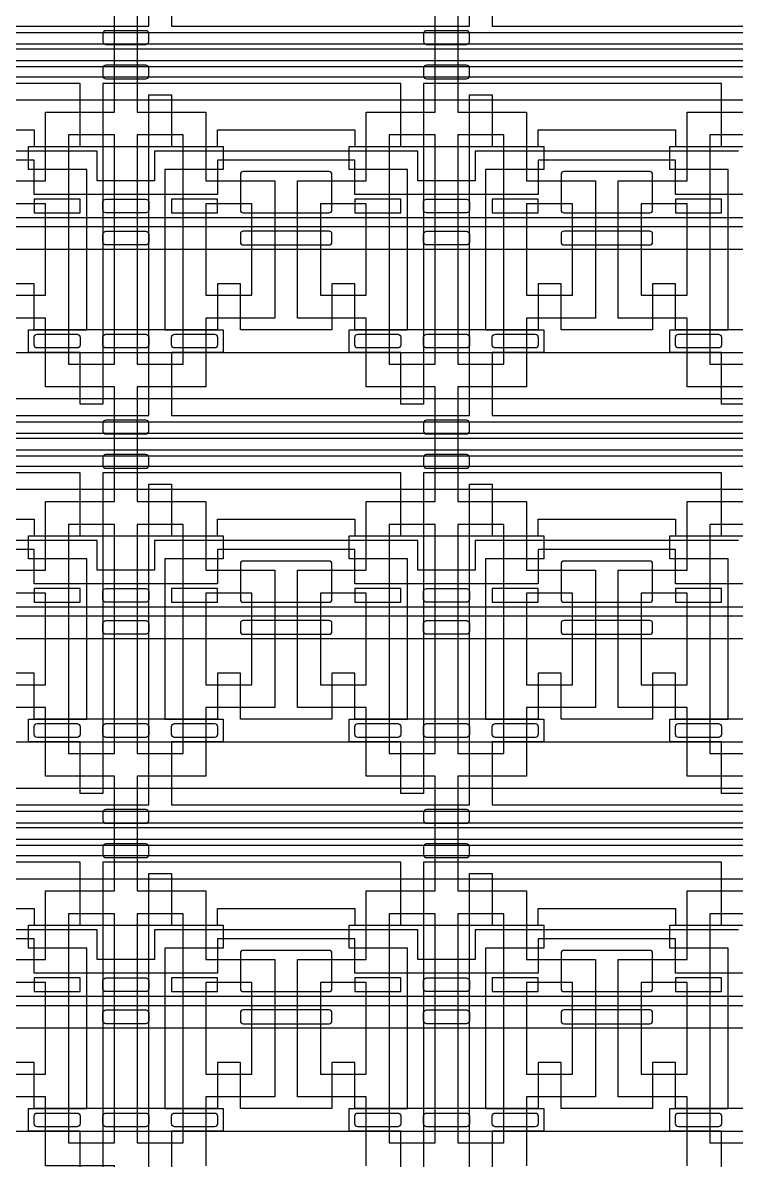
# Model space of a CAD drawing. Extents: x 0 to 194465, y -118660 to 40475.
# Drawn here: x 35762 to 38877, y 13247 to 18213 of the extents above; entities that cross this region are included whole.
import ezdxf

# ---------------------------------------------------------------- set-up
doc = ezdxf.new("R2010")
doc.units = 13
for name, color, linetype in [('Control 1 - Push up', 6, 'Continuous'), ('Control 2 - Push down', 1, 'Continuous'), ('Flow', 5, 'Continuous')]:
    doc.layers.add(name, color=color, linetype=linetype)

msp = doc.modelspace()

# ---------------------------------------------------------------- linework, layer by layer
at = {"layer": 'Control 1 - Push up'}
for points in [[(18462.498876, 16773.1072), (41962.498876, 16773.1072), (41962.498876, 18270.606938), (18462.498876, 18270.606938)], [(18362.498876, 18170.606938), (41862.498876, 18170.606938)], [(18262.498876, 18120.606938), (41762.498876, 18120.606938), (41762.498876, 17223.1072), (18262.498876, 17223.1072)], [(18162.498876, 17323.106938), (41662.498876, 17323.1072), (41662.498876, 18020.606938), (18162.498876, 18020.606938)], [(18062.498876, 17363.106939), (41562.498876, 17363.107199), (41562.498876, 17976.067922), (18062.498876, 17976.067922)], [(17962.498876, 17876.067922), (41462.498876, 17876.067922), (41462.498876, 17463.1072), (40912.498876, 17463.1072), (40912.498876, 17613.1072), (40812.498876, 17613.1072), (40812.498876, 17463.1072), (40012.498876, 17463.1072), (40012.498876, 17613.1072), (39412.498876, 17613.1072), (39412.498876, 17463.1072), (38612.498876, 17463.1072), (38612.498876, 17613.1072), (38012.498876, 17613.1072), (38012.498876, 17463.1072), (37212.498876, 17463.1072), (37212.498876, 17613.1072), (36612.498876, 17613.1072), (36612.498876, 17463.1072), (35812.498876, 17463.1072), (35812.498876, 17613.1072), (35212.498876, 17613.1072)], [(35212.498876, 17746.1072), (35812.498876, 17746.1072), (35812.498876, 17673.1072), (36612.498876, 17673.1072), (36612.498876, 17746.1072), (37212.498876, 17746.1072), (37212.498876, 17673.1072), (38012.498876, 17673.1072), (38012.498876, 17746.1072), (38612.498876, 17746.1072), (38612.498876, 17673.1072), (39412.498876, 17673.1072)], [(38887.498876, 17653.1072), (37737.498876, 17653.1072), (37737.498876, 17523.1072), (37487.498876, 17523.1072), (37487.498876, 17653.1072), (36337.498876, 17653.1072), (36337.498876, 17523.1072), (36087.498876, 17523.1072), (36087.498876, 17653.1072), (34937.498876, 17653.1072)], [(39412.498876, 16873.1072), (38612.498876, 16873.1072), (38612.498876, 17073.1072), (38512.498876, 17073.1072), (38512.498876, 16873.1072), (38112.498876, 16873.1072), (38112.498876, 17073.1072), (38012.498876, 17073.1072), (38012.498876, 16873.1072), (37212.498876, 16873.1072), (37212.498876, 17073.1072), (37112.498876, 17073.1072), (37112.498876, 16873.1072), (36712.498876, 16873.1072), (36712.498876, 17073.1072), (36612.498876, 17073.1072), (36612.498876, 16873.1072), (35812.498876, 16873.1072), (35812.498876, 17073.1072), (35712.498876, 17073.1072)], [(18462.498876, 15073.1072), (41962.498876, 15073.1072), (41962.498876, 16570.606938), (18462.498876, 16570.606938)], [(18362.498876, 16470.606938), (41862.498876, 16470.606938)], [(18262.498876, 16420.606938), (41762.498876, 16420.606938), (41762.498876, 15523.1072), (18262.498876, 15523.1072)], [(18162.498876, 15623.106938), (41662.498876, 15623.1072), (41662.498876, 16320.606938), (18162.498876, 16320.606938)], [(18062.498876, 15663.106939), (41562.498876, 15663.107199), (41562.498876, 16276.067922), (18062.498876, 16276.067922)], [(17962.498876, 16176.067922), (41462.498876, 16176.067922), (41462.498876, 15763.1072), (40912.498876, 15763.1072), (40912.498876, 15913.1072), (40812.498876, 15913.1072), (40812.498876, 15763.1072), (40012.498876, 15763.1072), (40012.498876, 15913.1072), (39412.498876, 15913.1072), (39412.498876, 15763.1072), (38612.498876, 15763.1072), (38612.498876, 15913.1072), (38012.498876, 15913.1072), (38012.498876, 15763.1072), (37212.498876, 15763.1072), (37212.498876, 15913.1072), (36612.498876, 15913.1072), (36612.498876, 15763.1072), (35812.498876, 15763.1072), (35812.498876, 15913.1072), (35212.498876, 15913.1072)], [(35212.498876, 16046.1072), (35812.498876, 16046.1072), (35812.498876, 15973.1072), (36612.498876, 15973.1072), (36612.498876, 16046.1072), (37212.498876, 16046.1072), (37212.498876, 15973.1072), (38012.498876, 15973.1072), (38012.498876, 16046.1072), (38612.498876, 16046.1072), (38612.498876, 15973.1072), (39412.498876, 15973.1072)], [(38887.498876, 15953.1072), (37737.498876, 15953.1072), (37737.498876, 15823.1072), (37487.498876, 15823.1072), (37487.498876, 15953.1072), (36337.498876, 15953.1072), (36337.498876, 15823.1072), (36087.498876, 15823.1072), (36087.498876, 15953.1072), (34937.498876, 15953.1072)], [(39412.498876, 15173.1072), (38612.498876, 15173.1072), (38612.498876, 15373.1072), (38512.498876, 15373.1072), (38512.498876, 15173.1072), (38112.498876, 15173.1072), (38112.498876, 15373.1072), (38012.498876, 15373.1072), (38012.498876, 15173.1072), (37212.498876, 15173.1072), (37212.498876, 15373.1072), (37112.498876, 15373.1072), (37112.498876, 15173.1072), (36712.498876, 15173.1072), (36712.498876, 15373.1072), (36612.498876, 15373.1072), (36612.498876, 15173.1072), (35812.498876, 15173.1072), (35812.498876, 15373.1072), (35712.498876, 15373.1072)], [(18462.498876, 13373.1072), (41962.498876, 13373.1072), (41962.498876, 14870.606938), (18462.498876, 14870.606938)], [(18362.498876, 14770.606938), (41862.498876, 14770.606938)], [(18262.498876, 14720.606938), (41762.498876, 14720.606938), (41762.498876, 13823.1072), (18262.498876, 13823.1072)], [(18162.498876, 13923.106938), (41662.498876, 13923.1072), (41662.498876, 14620.606938), (18162.498876, 14620.606938)], [(18062.498876, 13963.106939), (41562.498876, 13963.107199), (41562.498876, 14576.067922), (18062.498876, 14576.067922)], [(17962.498876, 14476.067922), (41462.498876, 14476.067922), (41462.498876, 14063.1072), (40912.498876, 14063.1072), (40912.498876, 14213.1072), (40812.498876, 14213.1072), (40812.498876, 14063.1072), (40012.498876, 14063.1072), (40012.498876, 14213.1072), (39412.498876, 14213.1072), (39412.498876, 14063.1072), (38612.498876, 14063.1072), (38612.498876, 14213.1072), (38012.498876, 14213.1072), (38012.498876, 14063.1072), (37212.498876, 14063.1072), (37212.498876, 14213.1072), (36612.498876, 14213.1072), (36612.498876, 14063.1072), (35812.498876, 14063.1072), (35812.498876, 14213.1072), (35212.498876, 14213.1072)], [(35212.498876, 14346.1072), (35812.498876, 14346.1072), (35812.498876, 14273.1072), (36612.498876, 14273.1072), (36612.498876, 14346.1072), (37212.498876, 14346.1072), (37212.498876, 14273.1072), (38012.498876, 14273.1072), (38012.498876, 14346.1072), (38612.498876, 14346.1072), (38612.498876, 14273.1072), (39412.498876, 14273.1072)], [(38887.498876, 14253.1072), (37737.498876, 14253.1072), (37737.498876, 14123.1072), (37487.498876, 14123.1072), (37487.498876, 14253.1072), (36337.498876, 14253.1072), (36337.498876, 14123.1072), (36087.498876, 14123.1072), (36087.498876, 14253.1072), (34937.498876, 14253.1072)], [(39412.498876, 13473.1072), (38612.498876, 13473.1072), (38612.498876, 13673.1072), (38512.498876, 13673.1072), (38512.498876, 13473.1072), (38112.498876, 13473.1072), (38112.498876, 13673.1072), (38012.498876, 13673.1072), (38012.498876, 13473.1072), (37212.498876, 13473.1072), (37212.498876, 13673.1072), (37112.498876, 13673.1072), (37112.498876, 13473.1072), (36712.498876, 13473.1072), (36712.498876, 13673.1072), (36612.498876, 13673.1072), (36612.498876, 13473.1072), (35812.498876, 13473.1072), (35812.498876, 13673.1072), (35712.498876, 13673.1072)]]:
    msp.add_lwpolyline(points, dxfattribs=at)
for points in [[(37112.498876, 17550.6072, 0.414214), (37099.998876, 17563.1072), (36724.998876, 17563.1072, 0.414214), (36712.498876, 17550.6072), (36712.498876, 17395.6072, 0.414214), (36724.998876, 17383.1072), (37099.998876, 17383.1072, 0.414214), (37112.498876, 17395.6072)], [(38512.498876, 17550.6072, 0.414214), (38499.998876, 17563.1072), (38124.998876, 17563.1072, 0.414214), (38112.498876, 17550.6072), (38112.498876, 17395.6072, 0.414214), (38124.998876, 17383.1072), (38499.998876, 17383.1072, 0.414214), (38512.498876, 17395.6072)], [(36124.998876, 17383.1072, -0.414214), (36112.498876, 17395.6072), (36112.498876, 17430.6072, -0.414214), (36124.998876, 17443.1072), (36299.998876, 17443.1072, -0.414214), (36312.498876, 17430.6072), (36312.498876, 17395.6072, -0.414214), (36299.998876, 17383.1072)], [(37524.998876, 17383.1072, -0.414214), (37512.498876, 17395.6072), (37512.498876, 17430.6072, -0.414214), (37524.998876, 17443.1072), (37699.998876, 17443.1072, -0.414214), (37712.498876, 17430.6072), (37712.498876, 17395.6072, -0.414214), (37699.998876, 17383.1072)], [(36124.998876, 17243.1072, -0.414214), (36112.498876, 17255.6072), (36112.498876, 17290.6072, -0.414214), (36124.998876, 17303.1072), (36299.998876, 17303.1072, -0.414214), (36312.498876, 17290.6072), (36312.498876, 17255.6072, -0.414214), (36299.998876, 17243.1072)], [(36724.998876, 17243.1072), (37099.998876, 17243.1072, 0.414214), (37112.498876, 17255.6072), (37112.498876, 17290.6072, 0.414214), (37099.998876, 17303.1072), (36724.998876, 17303.1072, 0.414214), (36712.498876, 17290.6072), (36712.498876, 17255.6072, 0.414214)], [(37524.998876, 17243.1072, -0.414214), (37512.498876, 17255.6072), (37512.498876, 17290.6072, -0.414214), (37524.998876, 17303.1072), (37699.998876, 17303.1072, -0.414214), (37712.498876, 17290.6072), (37712.498876, 17255.6072, -0.414214), (37699.998876, 17243.1072)], [(38124.998876, 17243.1072), (38499.998876, 17243.1072, 0.414214), (38512.498876, 17255.6072), (38512.498876, 17290.6072, 0.414214), (38499.998876, 17303.1072), (38124.998876, 17303.1072, 0.414214), (38112.498876, 17290.6072), (38112.498876, 17255.6072, 0.414214)], [(35824.998876, 16793.1072, -0.414214), (35812.498876, 16805.6072), (35812.498876, 16840.6072, -0.414214), (35824.998876, 16853.1072), (35999.998876, 16853.1072, -0.414214), (36012.498876, 16840.6072), (36012.498876, 16805.6072, -0.414214), (35999.998876, 16793.1072)], [(36124.998876, 16793.1072, -0.414214), (36112.498876, 16805.6072), (36112.498876, 16840.6072, -0.414214), (36124.998876, 16853.1072), (36299.998876, 16853.1072, -0.414214), (36312.498876, 16840.6072), (36312.498876, 16805.6072, -0.414214), (36299.998876, 16793.1072)], [(36424.998876, 16793.1072, -0.414214), (36412.498876, 16805.6072), (36412.498876, 16840.6072, -0.414214), (36424.998876, 16853.1072), (36599.998876, 16853.1072, -0.414214), (36612.498876, 16840.6072), (36612.498876, 16805.6072, -0.414214), (36599.998876, 16793.1072)], [(37224.998876, 16793.1072, -0.414214), (37212.498876, 16805.6072), (37212.498876, 16840.6072, -0.414214), (37224.998876, 16853.1072), (37399.998876, 16853.1072, -0.414214), (37412.498876, 16840.6072), (37412.498876, 16805.6072, -0.414214), (37399.998876, 16793.1072)], [(37524.998876, 16793.1072, -0.414214), (37512.498876, 16805.6072), (37512.498876, 16840.6072, -0.414214), (37524.998876, 16853.1072), (37699.998876, 16853.1072, -0.414214), (37712.498876, 16840.6072), (37712.498876, 16805.6072, -0.414214), (37699.998876, 16793.1072)], [(37824.998876, 16793.1072, -0.414214), (37812.498876, 16805.6072), (37812.498876, 16840.6072, -0.414214), (37824.998876, 16853.1072), (37999.998876, 16853.1072, -0.414214), (38012.498876, 16840.6072), (38012.498876, 16805.6072, -0.414214), (37999.998876, 16793.1072)], [(38624.998876, 16793.1072, -0.414214), (38612.498876, 16805.6072), (38612.498876, 16840.6072, -0.414214), (38624.998876, 16853.1072), (38799.998876, 16853.1072, -0.414214), (38812.498876, 16840.6072), (38812.498876, 16805.6072, -0.414214), (38799.998876, 16793.1072)], [(37112.498876, 15850.6072, 0.414214), (37099.998876, 15863.1072), (36724.998876, 15863.1072, 0.414214), (36712.498876, 15850.6072), (36712.498876, 15695.6072, 0.414214), (36724.998876, 15683.1072), (37099.998876, 15683.1072, 0.414214), (37112.498876, 15695.6072)], [(38512.498876, 15850.6072, 0.414214), (38499.998876, 15863.1072), (38124.998876, 15863.1072, 0.414214), (38112.498876, 15850.6072), (38112.498876, 15695.6072, 0.414214), (38124.998876, 15683.1072), (38499.998876, 15683.1072, 0.414214), (38512.498876, 15695.6072)], [(36124.998876, 15683.1072, -0.414214), (36112.498876, 15695.6072), (36112.498876, 15730.6072, -0.414214), (36124.998876, 15743.1072), (36299.998876, 15743.1072, -0.414214), (36312.498876, 15730.6072), (36312.498876, 15695.6072, -0.414214), (36299.998876, 15683.1072)], [(37524.998876, 15683.1072, -0.414214), (37512.498876, 15695.6072), (37512.498876, 15730.6072, -0.414214), (37524.998876, 15743.1072), (37699.998876, 15743.1072, -0.414214), (37712.498876, 15730.6072), (37712.498876, 15695.6072, -0.414214), (37699.998876, 15683.1072)], [(36124.998876, 15543.1072, -0.414214), (36112.498876, 15555.6072), (36112.498876, 15590.6072, -0.414214), (36124.998876, 15603.1072), (36299.998876, 15603.1072, -0.414214), (36312.498876, 15590.6072), (36312.498876, 15555.6072, -0.414214), (36299.998876, 15543.1072)], [(36724.998876, 15543.1072), (37099.998876, 15543.1072, 0.414214), (37112.498876, 15555.6072), (37112.498876, 15590.6072, 0.414214), (37099.998876, 15603.1072), (36724.998876, 15603.1072, 0.414214), (36712.498876, 15590.6072), (36712.498876, 15555.6072, 0.414214)], [(37524.998876, 15543.1072, -0.414214), (37512.498876, 15555.6072), (37512.498876, 15590.6072, -0.414214), (37524.998876, 15603.1072), (37699.998876, 15603.1072, -0.414214), (37712.498876, 15590.6072), (37712.498876, 15555.6072, -0.414214), (37699.998876, 15543.1072)], [(38124.998876, 15543.1072), (38499.998876, 15543.1072, 0.414214), (38512.498876, 15555.6072), (38512.498876, 15590.6072, 0.414214), (38499.998876, 15603.1072), (38124.998876, 15603.1072, 0.414214), (38112.498876, 15590.6072), (38112.498876, 15555.6072, 0.414214)], [(35824.998876, 15093.1072, -0.414214), (35812.498876, 15105.6072), (35812.498876, 15140.6072, -0.414214), (35824.998876, 15153.1072), (35999.998876, 15153.1072, -0.414214), (36012.498876, 15140.6072), (36012.498876, 15105.6072, -0.414214), (35999.998876, 15093.1072)], [(36124.998876, 15093.1072, -0.414214), (36112.498876, 15105.6072), (36112.498876, 15140.6072, -0.414214), (36124.998876, 15153.1072), (36299.998876, 15153.1072, -0.414214), (36312.498876, 15140.6072), (36312.498876, 15105.6072, -0.414214), (36299.998876, 15093.1072)], [(36424.998876, 15093.1072, -0.414214), (36412.498876, 15105.6072), (36412.498876, 15140.6072, -0.414214), (36424.998876, 15153.1072), (36599.998876, 15153.1072, -0.414214), (36612.498876, 15140.6072), (36612.498876, 15105.6072, -0.414214), (36599.998876, 15093.1072)], [(37224.998876, 15093.1072, -0.414214), (37212.498876, 15105.6072), (37212.498876, 15140.6072, -0.414214), (37224.998876, 15153.1072), (37399.998876, 15153.1072, -0.414214), (37412.498876, 15140.6072), (37412.498876, 15105.6072, -0.414214), (37399.998876, 15093.1072)], [(37524.998876, 15093.1072, -0.414214), (37512.498876, 15105.6072), (37512.498876, 15140.6072, -0.414214), (37524.998876, 15153.1072), (37699.998876, 15153.1072, -0.414214), (37712.498876, 15140.6072), (37712.498876, 15105.6072, -0.414214), (37699.998876, 15093.1072)], [(37824.998876, 15093.1072, -0.414214), (37812.498876, 15105.6072), (37812.498876, 15140.6072, -0.414214), (37824.998876, 15153.1072), (37999.998876, 15153.1072, -0.414214), (38012.498876, 15140.6072), (38012.498876, 15105.6072, -0.414214), (37999.998876, 15093.1072)], [(38624.998876, 15093.1072, -0.414214), (38612.498876, 15105.6072), (38612.498876, 15140.6072, -0.414214), (38624.998876, 15153.1072), (38799.998876, 15153.1072, -0.414214), (38812.498876, 15140.6072), (38812.498876, 15105.6072, -0.414214), (38799.998876, 15093.1072)], [(37112.498876, 14150.6072, 0.414214), (37099.998876, 14163.1072), (36724.998876, 14163.1072, 0.414214), (36712.498876, 14150.6072), (36712.498876, 13995.6072, 0.414214), (36724.998876, 13983.1072), (37099.998876, 13983.1072, 0.414214), (37112.498876, 13995.6072)], [(38512.498876, 14150.6072, 0.414214), (38499.998876, 14163.1072), (38124.998876, 14163.1072, 0.414214), (38112.498876, 14150.6072), (38112.498876, 13995.6072, 0.414214), (38124.998876, 13983.1072), (38499.998876, 13983.1072, 0.414214), (38512.498876, 13995.6072)], [(36124.998876, 13983.1072, -0.414214), (36112.498876, 13995.6072), (36112.498876, 14030.6072, -0.414214), (36124.998876, 14043.1072), (36299.998876, 14043.1072, -0.414214), (36312.498876, 14030.6072), (36312.498876, 13995.6072, -0.414214), (36299.998876, 13983.1072)], [(37524.998876, 13983.1072, -0.414214), (37512.498876, 13995.6072), (37512.498876, 14030.6072, -0.414214), (37524.998876, 14043.1072), (37699.998876, 14043.1072, -0.414214), (37712.498876, 14030.6072), (37712.498876, 13995.6072, -0.414214), (37699.998876, 13983.1072)], [(36124.998876, 13843.1072, -0.414214), (36112.498876, 13855.6072), (36112.498876, 13890.6072, -0.414214), (36124.998876, 13903.1072), (36299.998876, 13903.1072, -0.414214), (36312.498876, 13890.6072), (36312.498876, 13855.6072, -0.414214), (36299.998876, 13843.1072)], [(36724.998876, 13843.1072), (37099.998876, 13843.1072, 0.414214), (37112.498876, 13855.6072), (37112.498876, 13890.6072, 0.414214), (37099.998876, 13903.1072), (36724.998876, 13903.1072, 0.414214), (36712.498876, 13890.6072), (36712.498876, 13855.6072, 0.414214)], [(37524.998876, 13843.1072, -0.414214), (37512.498876, 13855.6072), (37512.498876, 13890.6072, -0.414214), (37524.998876, 13903.1072), (37699.998876, 13903.1072, -0.414214), (37712.498876, 13890.6072), (37712.498876, 13855.6072, -0.414214), (37699.998876, 13843.1072)], [(38124.998876, 13843.1072), (38499.998876, 13843.1072, 0.414214), (38512.498876, 13855.6072), (38512.498876, 13890.6072, 0.414214), (38499.998876, 13903.1072), (38124.998876, 13903.1072, 0.414214), (38112.498876, 13890.6072), (38112.498876, 13855.6072, 0.414214)], [(35824.998876, 13393.1072, -0.414214), (35812.498876, 13405.6072), (35812.498876, 13440.6072, -0.414214), (35824.998876, 13453.1072), (35999.998876, 13453.1072, -0.414214), (36012.498876, 13440.6072), (36012.498876, 13405.6072, -0.414214), (35999.998876, 13393.1072)], [(36124.998876, 13393.1072, -0.414214), (36112.498876, 13405.6072), (36112.498876, 13440.6072, -0.414214), (36124.998876, 13453.1072), (36299.998876, 13453.1072, -0.414214), (36312.498876, 13440.6072), (36312.498876, 13405.6072, -0.414214), (36299.998876, 13393.1072)], [(36424.998876, 13393.1072, -0.414214), (36412.498876, 13405.6072), (36412.498876, 13440.6072, -0.414214), (36424.998876, 13453.1072), (36599.998876, 13453.1072, -0.414214), (36612.498876, 13440.6072), (36612.498876, 13405.6072, -0.414214), (36599.998876, 13393.1072)], [(37224.998876, 13393.1072, -0.414214), (37212.498876, 13405.6072), (37212.498876, 13440.6072, -0.414214), (37224.998876, 13453.1072), (37399.998876, 13453.1072, -0.414214), (37412.498876, 13440.6072), (37412.498876, 13405.6072, -0.414214), (37399.998876, 13393.1072)], [(37524.998876, 13393.1072, -0.414214), (37512.498876, 13405.6072), (37512.498876, 13440.6072, -0.414214), (37524.998876, 13453.1072), (37699.998876, 13453.1072, -0.414214), (37712.498876, 13440.6072), (37712.498876, 13405.6072, -0.414214), (37699.998876, 13393.1072)], [(37824.998876, 13393.1072, -0.414214), (37812.498876, 13405.6072), (37812.498876, 13440.6072, -0.414214), (37824.998876, 13453.1072), (37999.998876, 13453.1072, -0.414214), (38012.498876, 13440.6072), (38012.498876, 13405.6072, -0.414214), (37999.998876, 13393.1072)], [(38624.998876, 13393.1072, -0.414214), (38612.498876, 13405.6072), (38612.498876, 13440.6072, -0.414214), (38624.998876, 13453.1072), (38799.998876, 13453.1072, -0.414214), (38812.498876, 13440.6072), (38812.498876, 13405.6072, -0.414214), (38799.998876, 13393.1072)]]:
    msp.add_lwpolyline(points, format="xyb", close=True, dxfattribs=at)
for points in [[(36012.498876, 17443.1072), (35812.498876, 17443.1072), (35812.498876, 17383.1072), (36012.498876, 17383.1072)], [(36612.498876, 17443.1072), (36412.498876, 17443.1072), (36412.498876, 17383.1072), (36612.498876, 17383.1072)], [(37412.498876, 17443.1072), (37212.498876, 17443.1072), (37212.498876, 17383.1072), (37412.498876, 17383.1072)], [(38012.498876, 17443.1072), (37812.498876, 17443.1072), (37812.498876, 17383.1072), (38012.498876, 17383.1072)], [(38812.498876, 17443.1072), (38612.498876, 17443.1072), (38612.498876, 17383.1072), (38812.498876, 17383.1072)], [(36012.498876, 15743.1072), (35812.498876, 15743.1072), (35812.498876, 15683.1072), (36012.498876, 15683.1072)], [(36612.498876, 15743.1072), (36412.498876, 15743.1072), (36412.498876, 15683.1072), (36612.498876, 15683.1072)], [(37412.498876, 15743.1072), (37212.498876, 15743.1072), (37212.498876, 15683.1072), (37412.498876, 15683.1072)], [(38012.498876, 15743.1072), (37812.498876, 15743.1072), (37812.498876, 15683.1072), (38012.498876, 15683.1072)], [(38812.498876, 15743.1072), (38612.498876, 15743.1072), (38612.498876, 15683.1072), (38812.498876, 15683.1072)], [(36012.498876, 14043.1072), (35812.498876, 14043.1072), (35812.498876, 13983.1072), (36012.498876, 13983.1072)], [(36612.498876, 14043.1072), (36412.498876, 14043.1072), (36412.498876, 13983.1072), (36612.498876, 13983.1072)], [(37412.498876, 14043.1072), (37212.498876, 14043.1072), (37212.498876, 13983.1072), (37412.498876, 13983.1072)], [(38012.498876, 14043.1072), (37812.498876, 14043.1072), (37812.498876, 13983.1072), (38012.498876, 13983.1072)], [(38812.498876, 14043.1072), (38612.498876, 14043.1072), (38612.498876, 13983.1072), (38812.498876, 13983.1072)]]:
    msp.add_lwpolyline(points, close=True, dxfattribs=at)
at = {"layer": 'Control 2 - Push down'}
for points in [[(35012.498876, 18198.1072), (36312.498876, 18198.1072), (36312.498876, 19598.1072)], [(36412.498876, 18473.1072), (36412.498876, 18198.1072), (37712.498876, 18198.1072), (37712.498876, 19598.1072)], [(37812.498876, 18473.1072), (37812.498876, 18198.1072), (39112.498876, 18198.1072), (39112.498876, 19598.1072)], [(40612.498876, 18473.1072), (40612.498876, 18198.1072), (44962.498876, 18198.1072), (44962.498876, 18098.1072), (19512.498876, 18098.1072)], [(19212.498876, 18048.1072), (44962.498876, 18048.1072)], [(38912.498876, 16548.1072), (38812.498876, 16548.1072), (38812.498876, 16773.1072), (38587.498876, 16773.1072), (38587.498876, 16873.1072), (38842.498876, 16873.1072), (38842.498876, 17573.1072), (38587.498876, 17573.1072), (38587.498876, 17673.1072), (38812.498876, 17673.1072), (38812.498876, 17948.1072), (37512.498876, 17948.1072), (37512.498876, 16548.1072), (37412.498876, 16548.1072), (37412.498876, 16773.1072), (37187.498876, 16773.1072), (37187.498876, 16873.1072), (37442.498876, 16873.1072), (37442.498876, 17573.1072), (37187.498876, 17573.1072), (37187.498876, 17673.1072), (37412.498876, 17673.1072), (37412.498876, 17948.1072), (36112.498876, 17948.1072), (36112.498876, 16548.1072), (36012.498876, 16548.1072), (36012.498876, 16773.1072), (35787.498876, 16773.1072), (35787.498876, 16873.1072), (36042.498876, 16873.1072), (36042.498876, 17573.1072), (35787.498876, 17573.1072), (35787.498876, 17673.1072), (36012.498876, 17673.1072), (36012.498876, 17948.1072), (34712.498876, 17948.1072)], [(35012.498876, 16498.1072), (36312.498876, 16498.1072), (36312.498876, 17898.1072), (36412.498876, 17898.1072), (36412.498876, 17673.1072), (36637.498876, 17673.1072), (36637.498876, 17573.1072), (36382.498876, 17573.1072), (36382.498876, 16873.1072), (36637.498876, 16873.1072), (36637.498876, 16773.1072), (36412.498876, 16773.1072), (36412.498876, 16498.1072), (37712.498876, 16498.1072), (37712.498876, 17898.1072), (37812.498876, 17898.1072), (37812.498876, 17673.1072), (38037.498876, 17673.1072), (38037.498876, 17573.1072), (37782.498876, 17573.1072), (37782.498876, 16873.1072), (38037.498876, 16873.1072), (38037.498876, 16773.1072), (37812.498876, 16773.1072), (37812.498876, 16498.1072), (39112.498876, 16498.1072)], [(44962.498876, 16398.1072), (19512.498876, 16398.1072)], [(19212.498876, 16348.1072), (44962.498876, 16348.1072)], [(38912.498876, 14848.1072), (38812.498876, 14848.1072), (38812.498876, 15073.1072), (38587.498876, 15073.1072), (38587.498876, 15173.1072), (38842.498876, 15173.1072), (38842.498876, 15873.1072), (38587.498876, 15873.1072), (38587.498876, 15973.1072), (38812.498876, 15973.1072), (38812.498876, 16248.1072), (37512.498876, 16248.1072), (37512.498876, 14848.1072), (37412.498876, 14848.1072), (37412.498876, 15073.1072), (37187.498876, 15073.1072), (37187.498876, 15173.1072), (37442.498876, 15173.1072), (37442.498876, 15873.1072), (37187.498876, 15873.1072), (37187.498876, 15973.1072), (37412.498876, 15973.1072), (37412.498876, 16248.1072), (36112.498876, 16248.1072), (36112.498876, 14848.1072), (36012.498876, 14848.1072), (36012.498876, 15073.1072), (35787.498876, 15073.1072), (35787.498876, 15173.1072), (36042.498876, 15173.1072), (36042.498876, 15873.1072), (35787.498876, 15873.1072), (35787.498876, 15973.1072), (36012.498876, 15973.1072), (36012.498876, 16248.1072), (34712.498876, 16248.1072)], [(35012.498876, 14798.1072), (36312.498876, 14798.1072), (36312.498876, 16198.1072), (36412.498876, 16198.1072), (36412.498876, 15973.1072), (36637.498876, 15973.1072), (36637.498876, 15873.1072), (36382.498876, 15873.1072), (36382.498876, 15173.1072), (36637.498876, 15173.1072), (36637.498876, 15073.1072), (36412.498876, 15073.1072), (36412.498876, 14798.1072), (37712.498876, 14798.1072), (37712.498876, 16198.1072), (37812.498876, 16198.1072), (37812.498876, 15973.1072), (38037.498876, 15973.1072), (38037.498876, 15873.1072), (37782.498876, 15873.1072), (37782.498876, 15173.1072), (38037.498876, 15173.1072), (38037.498876, 15073.1072), (37812.498876, 15073.1072), (37812.498876, 14798.1072), (39112.498876, 14798.1072)], [(44962.498876, 14698.1072), (19512.498876, 14698.1072)], [(19212.498876, 14648.1072), (44962.498876, 14648.1072), (44962.498876, 14548.1072), (40312.498876, 14548.1072), (40312.498876, 13148.1072)], [(36012.498876, 13148.1072), (36012.498876, 13373.1072), (35787.498876, 13373.1072), (35787.498876, 13473.1072), (36042.498876, 13473.1072), (36042.498876, 14173.1072), (35787.498876, 14173.1072), (35787.498876, 14273.1072), (36012.498876, 14273.1072), (36012.498876, 14548.1072), (34712.498876, 14548.1072)], [(37412.498876, 13148.1072), (37412.498876, 13373.1072), (37187.498876, 13373.1072), (37187.498876, 13473.1072), (37442.498876, 13473.1072), (37442.498876, 14173.1072), (37187.498876, 14173.1072), (37187.498876, 14273.1072), (37412.498876, 14273.1072), (37412.498876, 14548.1072), (36112.498876, 14548.1072), (36112.498876, 13148.1072)], [(38812.498876, 13148.1072), (38812.498876, 13373.1072), (38587.498876, 13373.1072), (38587.498876, 13473.1072), (38842.498876, 13473.1072), (38842.498876, 14173.1072), (38587.498876, 14173.1072), (38587.498876, 14273.1072), (38812.498876, 14273.1072), (38812.498876, 14548.1072), (37512.498876, 14548.1072), (37512.498876, 13148.1072)], [(36312.498876, 13098.1072), (36312.498876, 14498.1072), (36412.498876, 14498.1072), (36412.498876, 14273.1072), (36637.498876, 14273.1072), (36637.498876, 14173.1072), (36382.498876, 14173.1072), (36382.498876, 13473.1072), (36637.498876, 13473.1072), (36637.498876, 13373.1072), (36412.498876, 13373.1072), (36412.498876, 13098.1072)], [(37712.498876, 13098.1072), (37712.498876, 14498.1072), (37812.498876, 14498.1072), (37812.498876, 14273.1072), (38037.498876, 14273.1072), (38037.498876, 14173.1072), (37782.498876, 14173.1072), (37782.498876, 13473.1072), (38037.498876, 13473.1072), (38037.498876, 13373.1072), (37812.498876, 13373.1072), (37812.498876, 13098.1072)]]:
    msp.add_lwpolyline(points, dxfattribs=at)
for points in [[(36299.998876, 18178.1072), (36124.998876, 18178.1072, 0.414214), (36112.498876, 18165.6072), (36112.498876, 18130.6072, 0.414214), (36124.998876, 18118.1072), (36299.998876, 18118.1072, 0.414214), (36312.498876, 18130.6072), (36312.498876, 18165.6072, 0.414214)], [(37699.998876, 18178.1072), (37524.998876, 18178.1072, 0.414214), (37512.498876, 18165.6072), (37512.498876, 18130.6072, 0.414214), (37524.998876, 18118.1072), (37699.998876, 18118.1072, 0.414214), (37712.498876, 18130.6072), (37712.498876, 18165.6072, 0.414214)], [(36299.998876, 18028.1072), (36124.998876, 18028.1072, 0.414214), (36112.498876, 18015.6072), (36112.498876, 17980.6072, 0.414214), (36124.998876, 17968.1072), (36299.998876, 17968.1072, 0.414214), (36312.498876, 17980.6072), (36312.498876, 18015.6072, 0.414214)], [(37699.998876, 18028.1072), (37524.998876, 18028.1072, 0.414214), (37512.498876, 18015.6072), (37512.498876, 17980.6072, 0.414214), (37524.998876, 17968.1072), (37699.998876, 17968.1072, 0.414214), (37712.498876, 17980.6072), (37712.498876, 18015.6072, 0.414214)], [(36299.998876, 16478.1072), (36124.998876, 16478.1072, 0.414214), (36112.498876, 16465.6072), (36112.498876, 16430.6072, 0.414214), (36124.998876, 16418.1072), (36299.998876, 16418.1072, 0.414214), (36312.498876, 16430.6072), (36312.498876, 16465.6072, 0.414214)], [(37699.998876, 16478.1072), (37524.998876, 16478.1072, 0.414214), (37512.498876, 16465.6072), (37512.498876, 16430.6072, 0.414214), (37524.998876, 16418.1072), (37699.998876, 16418.1072, 0.414214), (37712.498876, 16430.6072), (37712.498876, 16465.6072, 0.414214)], [(36299.998876, 16328.1072), (36124.998876, 16328.1072, 0.414214), (36112.498876, 16315.6072), (36112.498876, 16280.6072, 0.414214), (36124.998876, 16268.1072), (36299.998876, 16268.1072, 0.414214), (36312.498876, 16280.6072), (36312.498876, 16315.6072, 0.414214)], [(37699.998876, 16328.1072), (37524.998876, 16328.1072, 0.414214), (37512.498876, 16315.6072), (37512.498876, 16280.6072, 0.414214), (37524.998876, 16268.1072), (37699.998876, 16268.1072, 0.414214), (37712.498876, 16280.6072), (37712.498876, 16315.6072, 0.414214)], [(36299.998876, 14778.1072), (36124.998876, 14778.1072, 0.414214), (36112.498876, 14765.6072), (36112.498876, 14730.6072, 0.414214), (36124.998876, 14718.1072), (36299.998876, 14718.1072, 0.414214), (36312.498876, 14730.6072), (36312.498876, 14765.6072, 0.414214)], [(37699.998876, 14778.1072), (37524.998876, 14778.1072, 0.414214), (37512.498876, 14765.6072), (37512.498876, 14730.6072, 0.414214), (37524.998876, 14718.1072), (37699.998876, 14718.1072, 0.414214), (37712.498876, 14730.6072), (37712.498876, 14765.6072, 0.414214)], [(36299.998876, 14628.1072), (36124.998876, 14628.1072, 0.414214), (36112.498876, 14615.6072), (36112.498876, 14580.6072, 0.414214), (36124.998876, 14568.1072), (36299.998876, 14568.1072, 0.414214), (36312.498876, 14580.6072), (36312.498876, 14615.6072, 0.414214)], [(37699.998876, 14628.1072), (37524.998876, 14628.1072, 0.414214), (37512.498876, 14615.6072), (37512.498876, 14580.6072, 0.414214), (37524.998876, 14568.1072), (37699.998876, 14568.1072, 0.414214), (37712.498876, 14580.6072), (37712.498876, 14615.6072, 0.414214)]]:
    msp.add_lwpolyline(points, format="xyb", close=True, dxfattribs=at)
at = {"layer": 'Flow'}
for points in [[(35562.498876, 17523.1072), (35862.498876, 17523.1072), (35862.498876, 17823.1072), (36162.498876, 17823.1072), (36162.498876, 18073.1072), (36162.498876, 18323.1072), (35862.498876, 18323.1072), (35862.498876, 18623.1072), (35562.498876, 18623.1072)], [(36262.498876, 18323.1072), (36262.498876, 18073.1072), (36262.498876, 17823.1072), (36562.498876, 17823.1072), (36562.498876, 17523.1072), (36862.498876, 17523.1072), (36862.498876, 16923.1072), (36562.498876, 16923.1072), (36562.498876, 16623.1072), (36262.498876, 16623.1072), (36262.498876, 16373.1072), (36262.498876, 16123.1072), (36562.498876, 16123.1072), (36562.498876, 15823.1072), (36862.498876, 15823.1072), (36862.498876, 15223.1072), (36562.498876, 15223.1072), (36562.498876, 14923.1072), (36262.498876, 14923.1072), (36262.498876, 14673.1072), (36262.498876, 14423.1072), (36562.498876, 14423.1072), (36562.498876, 14123.1072), (36862.498876, 14123.1072), (36862.498876, 13523.1072), (36562.498876, 13523.1072), (36562.498876, 13223.1072)], [(37262.498876, 13223.1072), (37262.498876, 13523.1072), (36962.498876, 13523.1072), (36962.498876, 14123.1072), (37262.498876, 14123.1072), (37262.498876, 14423.1072), (37562.498876, 14423.1072), (37562.498876, 14673.1072), (37562.498876, 14923.1072), (37262.498876, 14923.1072), (37262.498876, 15223.1072), (36962.498876, 15223.1072), (36962.498876, 15823.1072), (37262.498876, 15823.1072), (37262.498876, 16123.1072), (37562.498876, 16123.1072), (37562.498876, 16373.1072), (37562.498876, 16623.1072), (37262.498876, 16623.1072), (37262.498876, 16923.1072), (36962.498876, 16923.1072), (36962.498876, 17523.1072), (37262.498876, 17523.1072), (37262.498876, 17823.1072), (37562.498876, 17823.1072), (37562.498876, 18073.1072), (37562.498876, 18323.1072)], [(37662.498876, 18323.1072), (37662.498876, 18073.1072), (37662.498876, 17823.1072), (37962.498876, 17823.1072), (37962.498876, 17523.1072), (38262.498876, 17523.1072), (38262.498876, 16923.1072), (37962.498876, 16923.1072), (37962.498876, 16623.1072), (37662.498876, 16623.1072), (37662.498876, 16373.1072), (37662.498876, 16123.1072), (37962.498876, 16123.1072), (37962.498876, 15823.1072), (38262.498876, 15823.1072), (38262.498876, 15223.1072), (37962.498876, 15223.1072), (37962.498876, 14923.1072), (37662.498876, 14923.1072), (37662.498876, 14673.1072), (37662.498876, 14423.1072), (37962.498876, 14423.1072), (37962.498876, 14123.1072), (38262.498876, 14123.1072), (38262.498876, 13523.1072), (37962.498876, 13523.1072), (37962.498876, 13223.1072)], [(38962.498876, 16623.1072), (38662.498876, 16623.1072), (38662.498876, 16923.1072), (38362.498876, 16923.1072), (38362.498876, 17523.1072), (38662.498876, 17523.1072), (38662.498876, 17823.1072), (38962.498876, 17823.1072)], [(35562.498876, 15823.1072), (35862.498876, 15823.1072), (35862.498876, 16123.1072), (36162.498876, 16123.1072), (36162.498876, 16373.1072), (36162.498876, 16623.1072), (35862.498876, 16623.1072), (35862.498876, 16923.1072), (35562.498876, 16923.1072)], [(38962.498876, 14923.1072), (38662.498876, 14923.1072), (38662.498876, 15223.1072), (38362.498876, 15223.1072), (38362.498876, 15823.1072), (38662.498876, 15823.1072), (38662.498876, 16123.1072), (38962.498876, 16123.1072)], [(35562.498876, 14123.1072), (35862.498876, 14123.1072), (35862.498876, 14423.1072), (36162.498876, 14423.1072), (36162.498876, 14673.1072), (36162.498876, 14923.1072), (35862.498876, 14923.1072), (35862.498876, 15223.1072), (35562.498876, 15223.1072)], [(38662.498876, 13223.1072), (38662.498876, 13523.1072), (38362.498876, 13523.1072), (38362.498876, 14123.1072), (38662.498876, 14123.1072), (38662.498876, 14423.1072), (38962.498876, 14423.1072)], [(35562.498876, 12423.1072), (35862.498876, 12423.1072), (35862.498876, 12723.1072), (36162.498876, 12723.1072), (36162.498876, 12973.1072), (36162.498876, 13223.1072), (35862.498876, 13223.1072), (35862.498876, 13523.1072), (35562.498876, 13523.1072)]]:
    msp.add_lwpolyline(points, dxfattribs=at)
for points in [[(36162.498876, 16723.1072), (36162.498876, 17723.1072), (35962.498876, 17723.1072), (35962.498876, 16723.1072)], [(36462.498876, 17723.1072), (36262.498876, 17723.1072), (36262.498876, 16723.1072), (36462.498876, 16723.1072)], [(37562.498876, 16723.1072), (37562.498876, 17723.1072), (37362.498876, 17723.1072), (37362.498876, 16723.1072)], [(37862.498876, 17723.1072), (37662.498876, 17723.1072), (37662.498876, 16723.1072), (37862.498876, 16723.1072)], [(38962.498876, 16723.1072), (38962.498876, 17723.1072), (38762.498876, 17723.1072), (38762.498876, 16723.1072)], [(35862.498876, 17023.1072), (35862.498876, 17423.1072), (35662.498876, 17423.1072), (35662.498876, 17023.1072)], [(36762.498876, 17423.1072), (36562.498876, 17423.1072), (36562.498876, 17023.1072), (36762.498876, 17023.1072)], [(37262.498876, 17023.1072), (37262.498876, 17423.1072), (37062.498876, 17423.1072), (37062.498876, 17023.1072)], [(38162.498876, 17423.1072), (37962.498876, 17423.1072), (37962.498876, 17023.1072), (38162.498876, 17023.1072)], [(38662.498876, 17023.1072), (38662.498876, 17423.1072), (38462.498876, 17423.1072), (38462.498876, 17023.1072)], [(36162.498876, 15023.1072), (36162.498876, 16023.1072), (35962.498876, 16023.1072), (35962.498876, 15023.1072)], [(36462.498876, 16023.1072), (36262.498876, 16023.1072), (36262.498876, 15023.1072), (36462.498876, 15023.1072)], [(37562.498876, 15023.1072), (37562.498876, 16023.1072), (37362.498876, 16023.1072), (37362.498876, 15023.1072)], [(37862.498876, 16023.1072), (37662.498876, 16023.1072), (37662.498876, 15023.1072), (37862.498876, 15023.1072)], [(38962.498876, 15023.1072), (38962.498876, 16023.1072), (38762.498876, 16023.1072), (38762.498876, 15023.1072)], [(35862.498876, 15323.1072), (35862.498876, 15723.1072), (35662.498876, 15723.1072), (35662.498876, 15323.1072)], [(36762.498876, 15723.1072), (36562.498876, 15723.1072), (36562.498876, 15323.1072), (36762.498876, 15323.1072)], [(37262.498876, 15323.1072), (37262.498876, 15723.1072), (37062.498876, 15723.1072), (37062.498876, 15323.1072)], [(38162.498876, 15723.1072), (37962.498876, 15723.1072), (37962.498876, 15323.1072), (38162.498876, 15323.1072)], [(38662.498876, 15323.1072), (38662.498876, 15723.1072), (38462.498876, 15723.1072), (38462.498876, 15323.1072)], [(36162.498876, 13323.1072), (36162.498876, 14323.1072), (35962.498876, 14323.1072), (35962.498876, 13323.1072)], [(36462.498876, 14323.1072), (36262.498876, 14323.1072), (36262.498876, 13323.1072), (36462.498876, 13323.1072)], [(37562.498876, 13323.1072), (37562.498876, 14323.1072), (37362.498876, 14323.1072), (37362.498876, 13323.1072)], [(37862.498876, 14323.1072), (37662.498876, 14323.1072), (37662.498876, 13323.1072), (37862.498876, 13323.1072)], [(38962.498876, 13323.1072), (38962.498876, 14323.1072), (38762.498876, 14323.1072), (38762.498876, 13323.1072)], [(35862.498876, 13623.1072), (35862.498876, 14023.1072), (35662.498876, 14023.1072), (35662.498876, 13623.1072)], [(36762.498876, 14023.1072), (36562.498876, 14023.1072), (36562.498876, 13623.1072), (36762.498876, 13623.1072)], [(37262.498876, 13623.1072), (37262.498876, 14023.1072), (37062.498876, 14023.1072), (37062.498876, 13623.1072)], [(38162.498876, 14023.1072), (37962.498876, 14023.1072), (37962.498876, 13623.1072), (38162.498876, 13623.1072)], [(38662.498876, 13623.1072), (38662.498876, 14023.1072), (38462.498876, 14023.1072), (38462.498876, 13623.1072)]]:
    msp.add_lwpolyline(points, close=True, dxfattribs=at)

doc.saveas('drawing.dxf')
